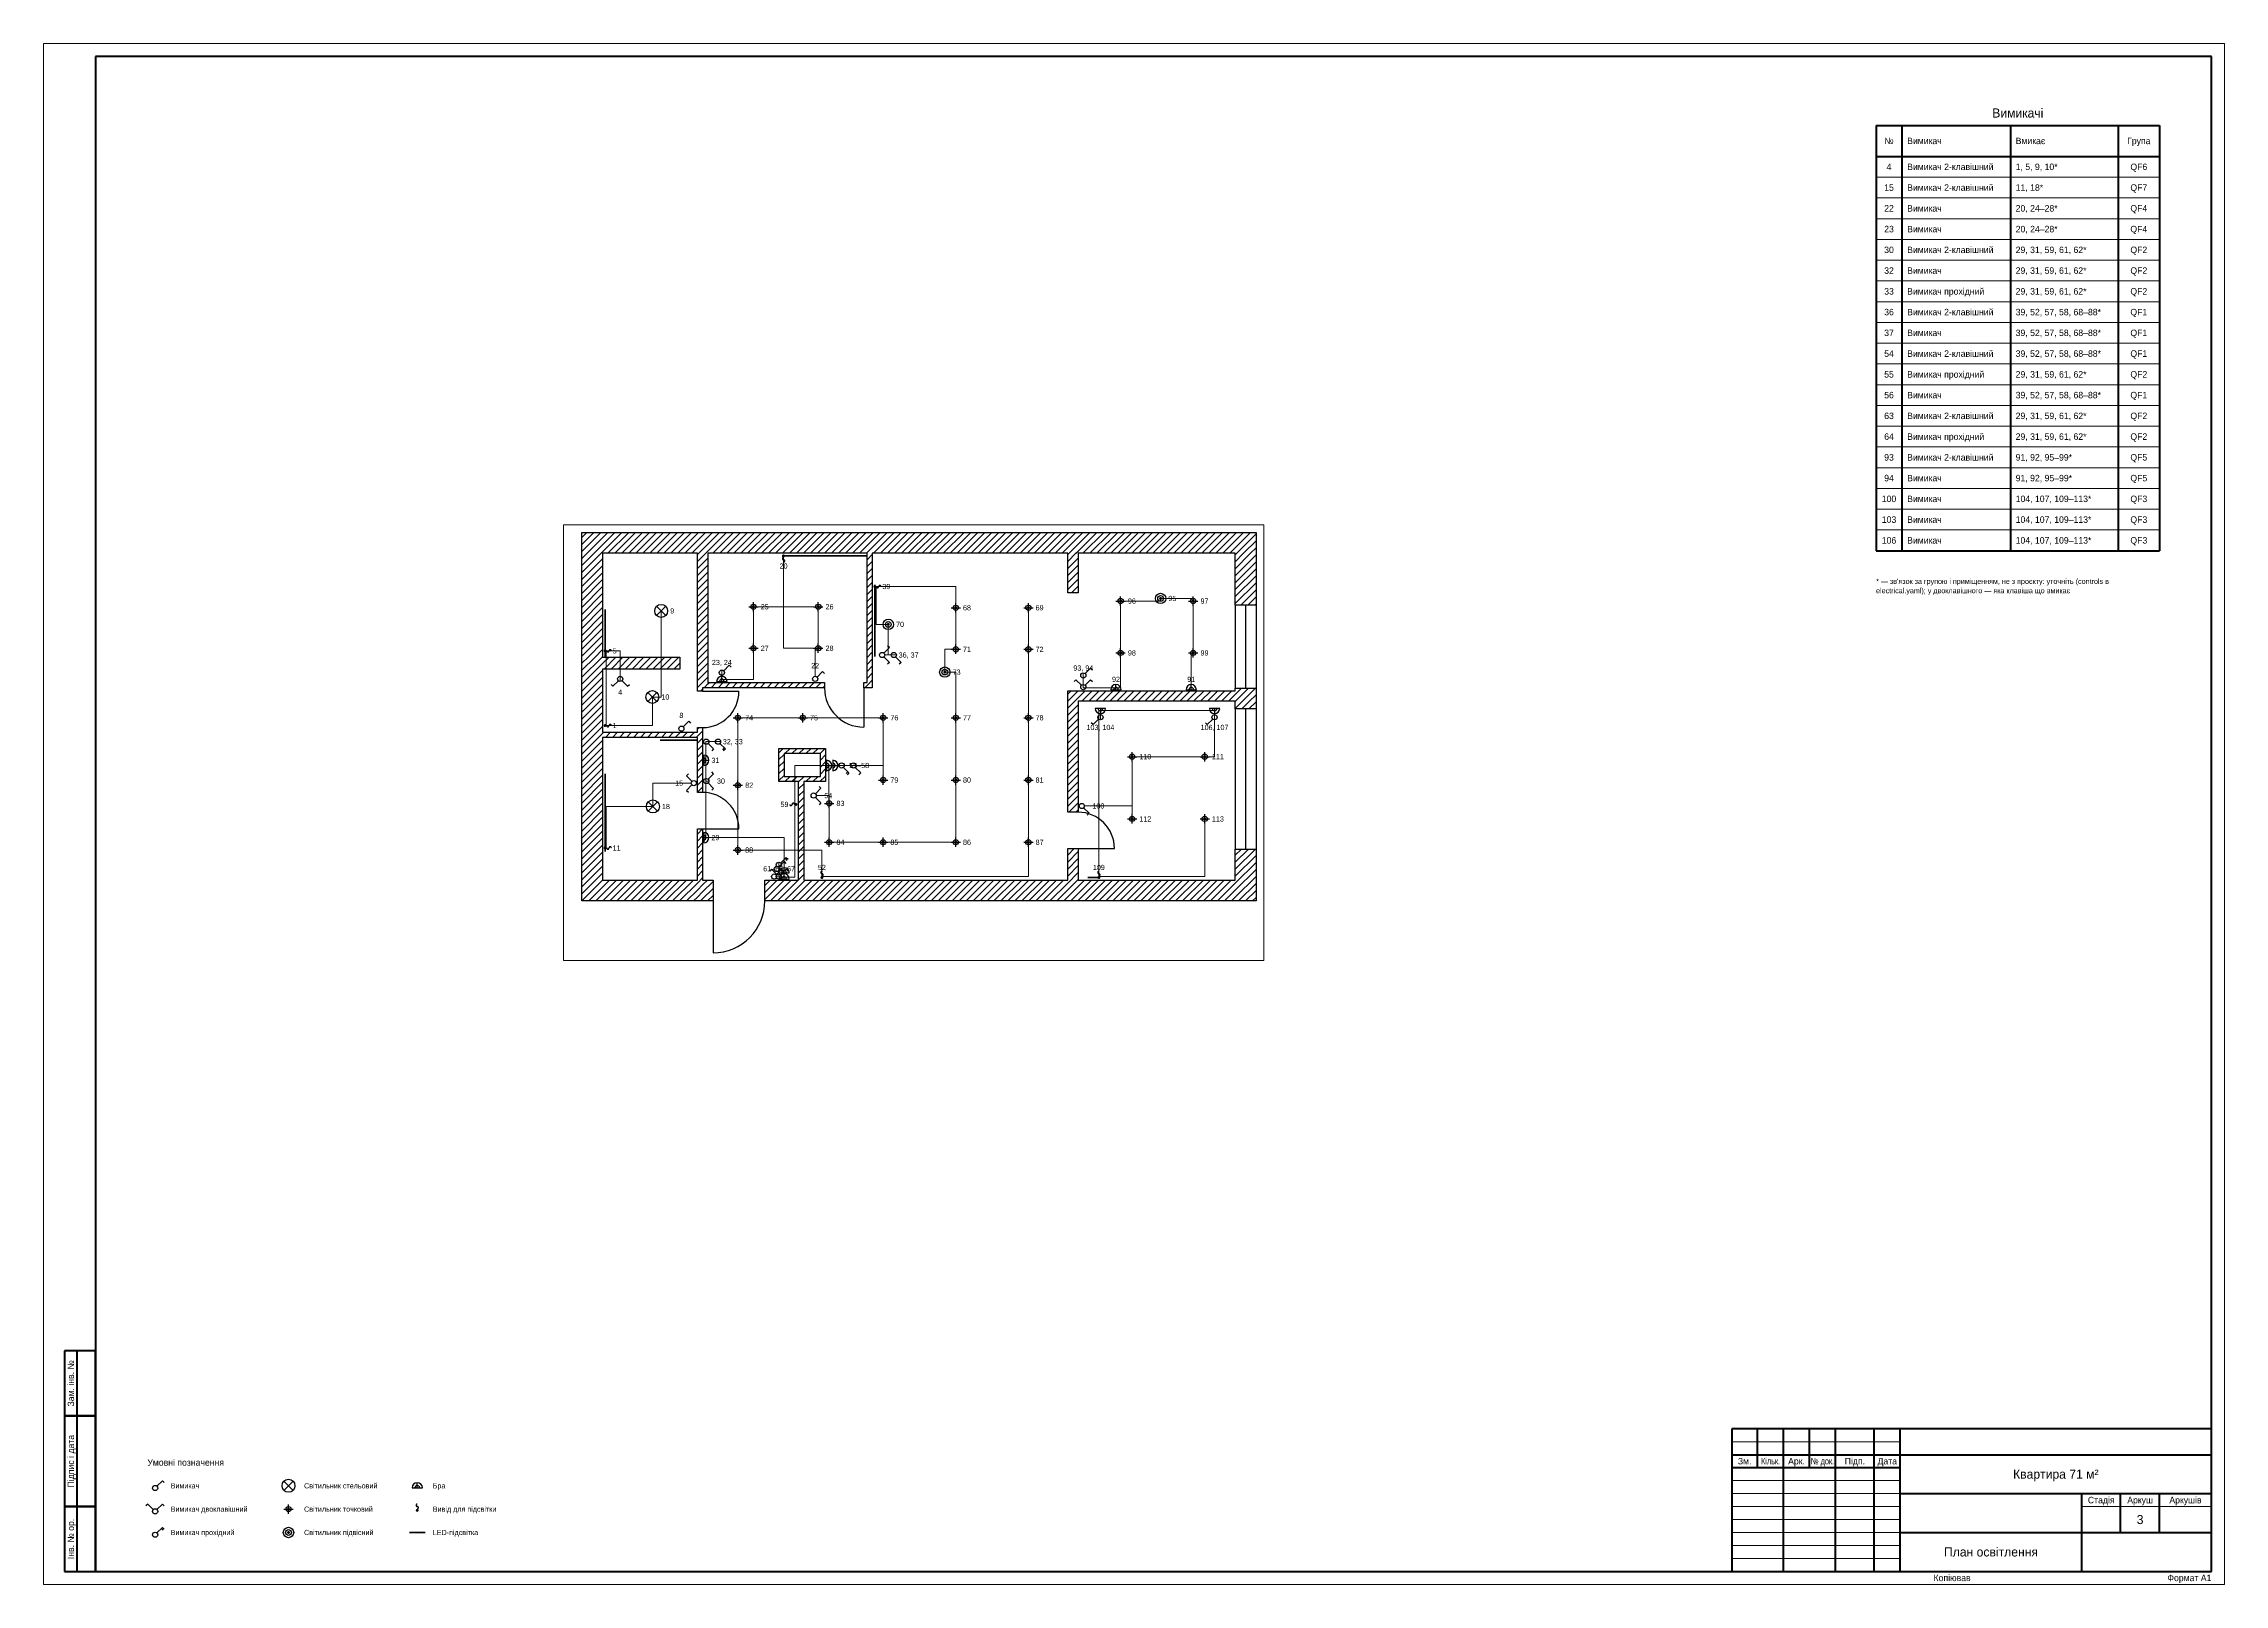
# Paper-space layout '03 Освітлення' of a CAD drawing. Header units: millimetres. Extents: x 0 to 841, y 0 to 594.
# The model-space entities are those that its viewports show. They can reach past a viewport. Long polylines and large blocks are cut down to what shows.
import ezdxf
from ezdxf.enums import TextEntityAlignment as Align

# ---------------------------------------------------------------- set-up
doc = ezdxf.new("R2010")
doc.units = ezdxf.units.MM
doc.linetypes.add('E_CABLE_DASH', pattern=[450, 300, -150])
doc.linetypes.add('E_LED_DASH', pattern=[150, 100, -50])
for name, color, linetype in [('A-DOOR', 3, 'Continuous'), ('A-SHEET', 7, 'Continuous'), ('A-TEXT', 7, 'Continuous'), ('A-WALL', 7, 'Continuous'), ('A-WIND', 4, 'Continuous'), ('E-LED', 221, 'E_LED_DASH'), ('E-LIGHT', 6, 'Continuous'), ('E-LINK', 5, 'E_CABLE_DASH'), ('E-SWITCH', 5, 'Continuous'), ('E-TEXT', 7, 'Continuous'), ('L-TEXT', 7, 'Continuous')]:
    doc.layers.add(name, color=color, linetype=linetype)
doc.layers.add('A-VPORT', color=8, linetype='Continuous', plot=False)
doc.styles.add('PLEX_LIGHT', font='IBMPlexSans-Light.ttf')

# ---------------------------------------------------------------- blocks, each defined once
blk = doc.blocks.new('STAMP_F3')
at = {"lineweight": 50}
for p, q in [((185, 55), (0, 55)), ((0, 55), (0, 0)), ((10, 40), (10, 55)), ((20, 40), (20, 55)), ((30, 40), (30, 55)), ((40, 40), (40, 55)), ((55, 40), (55, 55)), ((65, 0), (65, 55)), ((185, 0), (185, 55)), ((0, 45), (65, 45)), ((65, 45), (185, 45)), ((0, 40), (65, 40)), ((20, 0), (20, 40)), ((40, 0), (40, 40)), ((55, 0), (55, 40)), ((65, 30), (185, 30)), ((135, 0), (135, 30)), ((150, 15), (150, 30)), ((165, 15), (165, 30)), ((65, 15), (185, 15)), ((0, 0), (185, 0))]:
    blk.add_line(p, q, dxfattribs=at)
at = {"lineweight": 18}
for p, q in [((0, 50), (65, 50)), ((0, 35), (65, 35)), ((0, 30), (65, 30)), ((0, 25), (65, 25)), ((0, 20), (65, 20)), ((135, 25), (185, 25)), ((0, 15), (65, 15)), ((0, 10), (65, 10)), ((0, 5), (65, 5))]:
    blk.add_line(p, q, dxfattribs=at)
at = {"style": 'PLEX_LIGHT'}
for s, p in [('Зм.', (5, 42.5)), ('Арк.', (25, 42.5)), ('Підп.', (47.5, 42.5)), ('Дата', (60, 42.5)), ('Стадія', (142.5, 27.5)), ('Аркуш', (157.5, 27.5)), ('Аркушів', (175, 27.5))]:
    blk.add_text(s, height=2.5, dxfattribs=at).set_placement(p, align=Align.MIDDLE_CENTER)
for s, width, p in [('Кільк.', 0.81045, (15, 42.5)), ('№ док.', 0.701948, (35, 42.5))]:
    blk.add_text(s, height=2.5, dxfattribs=dict(at, width=width)).set_placement(p, align=Align.MIDDLE_CENTER)
for tag, height, p in [('CODE', 5, (125, 50)), ('DATE1', 2.5, (60, 37.5)), ('DATE2', 2.5, (60, 32.5)), ('OBJECT_2', 3.5, (125, 31.9)), ('OBJECT', 3.5, (125, 37.5)), ('DATE3', 2.5, (60, 27.5)), ('DATE4', 2.5, (60, 22.5)), ('DATE5', 2.5, (60, 17.5)), ('BUILDING_2', 3.5, (100, 16.9)), ('BUILDING', 3.5, (100, 22.5)), ('STAGE', 3.5, (142.5, 20)), ('SHEET', 3.5, (157.5, 20)), ('SHEETS', 3.5, (175, 20)), ('DATE6', 2.5, (60, 12.5)), ('DATE7', 2.5, (60, 7.5)), ('IMAGE', 3.5, (100, 7.5)), ('ORG', 2.5, (160, 7.5)), ('DATE8', 2.5, (60, 2.5)), ('IMAGE_2', 3.5, (100, 1.9)), ('ORG_2', 2.5, (160, 3.5))]:
    blk.add_attdef(tag, text='', height=height, dxfattribs=at).set_placement(p, align=Align.MIDDLE_CENTER)
for tag, p in [('ROLE1', (1, 37.5)), ('ROLE2', (1, 32.5)), ('NAME1', (21, 37.5)), ('NAME2', (21, 32.5)), ('ROLE3', (1, 27.5)), ('NAME3', (21, 27.5)), ('ROLE4', (1, 22.5)), ('ROLE5', (1, 17.5)), ('NAME4', (21, 22.5)), ('NAME5', (21, 17.5)), ('ROLE6', (1, 12.5)), ('ROLE7', (1, 7.5)), ('NAME6', (21, 12.5)), ('NAME7', (21, 7.5)), ('ROLE8', (1, 2.5)), ('NAME8', (21, 2.5))]:
    blk.add_attdef(tag, text='', height=2.5, dxfattribs=at).set_placement(p, align=Align.MIDDLE_LEFT)
blk = doc.blocks.new('E_SWITCH')
at = {"color": 0}
for p, q in [((0.71, 2.11), (2.83, 4.23)), ((2.83, 4.23), (3.54, 3.52))]:
    blk.add_line(p, q, dxfattribs=at)
blk.add_circle((0, 1.4), 1, dxfattribs=at)
at = {"style": 'PLEX_LIGHT', "flags": 1}
for tag in ['GROUP', 'H', 'ID']:
    blk.add_attdef(tag, (0, 0), '', height=2, dxfattribs=at)
blk = doc.blocks.new('E_SWITCH2')
at = {"color": 0}
for p, q in [((-2.83, 4.23), (-3.54, 3.52)), ((-0.71, 2.11), (-2.83, 4.23)), ((0.71, 2.11), (2.83, 4.23)), ((2.83, 4.23), (3.54, 3.52))]:
    blk.add_line(p, q, dxfattribs=at)
blk.add_circle((0, 1.4), 1, dxfattribs=at)
at = {"style": 'PLEX_LIGHT', "flags": 1}
for tag in ['GROUP', 'H', 'ID']:
    blk.add_attdef(tag, (0, 0), '', height=2, dxfattribs=at)
blk = doc.blocks.new('E_PASS_SWITCH')
at = {"color": 0}
for p, q in [((0.71, 2.11), (2.83, 4.23)), ((2.4, 3.8), (3.11, 3.1)), ((2.83, 4.23), (3.54, 3.52))]:
    blk.add_line(p, q, dxfattribs=at)
blk.add_circle((0, 1.4), 1, dxfattribs=at)
at = {"style": 'PLEX_LIGHT', "flags": 1}
for tag in ['GROUP', 'H', 'ID']:
    blk.add_attdef(tag, (0, 0), '', height=2, dxfattribs=at)
blk = doc.blocks.new('E_LIGHT')
at = {"color": 0}
for p, q in [((-1.77, -1.77), (1.77, 1.77)), ((-1.77, 1.77), (1.77, -1.77))]:
    blk.add_line(p, q, dxfattribs=at)
blk.add_circle((0, 0), 2.5, dxfattribs=at)
at = {"style": 'PLEX_LIGHT', "flags": 1}
for tag in ['GROUP', 'H', 'ID']:
    blk.add_attdef(tag, (0, 0), '', height=2, dxfattribs=at)
blk = doc.blocks.new('E_DOWNLIGHT')
h = blk.add_hatch(color=0)
h.dxf.hatch_style = 1
edge = h.paths.add_edge_path()
edge.add_arc((0, 0), 0.6, 0, 360)
at = {"color": 0}
for p, q in [((-1.8, 0), (1.8, 0)), ((0, -1.8), (0, 1.8))]:
    blk.add_line(p, q, dxfattribs=at)
blk.add_circle((0, 0), 1, dxfattribs=at)
at = {"style": 'PLEX_LIGHT', "flags": 1}
for tag in ['GROUP', 'H', 'ID']:
    blk.add_attdef(tag, (0, 0), '', height=2, dxfattribs=at)
blk = doc.blocks.new('E_PENDANT')
h = blk.add_hatch(color=0)
h.dxf.hatch_style = 1
edge = h.paths.add_edge_path()
edge.add_arc((0, 0), 0.6, 0, 360)
at = {"color": 0}
for radius in [2, 1.1]:
    blk.add_circle((0, 0), radius, dxfattribs=at)
at = {"style": 'PLEX_LIGHT', "flags": 1}
for tag in ['GROUP', 'H', 'ID']:
    blk.add_attdef(tag, (0, 0), '', height=2, dxfattribs=at)
blk = doc.blocks.new('E_SCONCE')
at = {"color": 0}
for p, q in [((-2, 0.4), (2, 0.4)), ((0, 0.4), (0, 2.4))]:
    blk.add_line(p, q, dxfattribs=at)
for radius in [2, 0.9]:
    blk.add_arc((0, 0.4), radius, 0, 180, dxfattribs=at)
at = {"style": 'PLEX_LIGHT', "flags": 1}
for tag in ['GROUP', 'H', 'ID']:
    blk.add_attdef(tag, (0, 0), '', height=2, dxfattribs=at)
blk = doc.blocks.new('E_LED_OUTPUT')
h = blk.add_hatch(color=0)
h.dxf.hatch_style = 1
edge = h.paths.add_edge_path()
edge.add_arc((0, 1), 0.6, 0, 360)
at = {"color": 0}
for centre, start, end in [((0, 2.95), 90, 270), ((0, 2.05), 270, 90)]:
    blk.add_arc(centre, 0.45, start, end, dxfattribs=at)
at = {"style": 'PLEX_LIGHT', "flags": 1}
for tag in ['GROUP', 'H', 'ID']:
    blk.add_attdef(tag, (0, 0), '', height=2, dxfattribs=at)

msp = doc.modelspace()

# ---------------------------------------------------------------- hatches: boundary and pattern name
at = {"layer": 'A-WALL'}
h = msp.add_hatch(dxfattribs=at)
h.set_pattern_fill('ANSI31', scale=30)
h.paths.add_polyline_path([(0, 6700), (0, 6300), (0, 4300), (-400, 4300), (-400, 6700)])
h = msp.add_hatch(dxfattribs=at)
h.set_pattern_fill('ANSI31', scale=30)
h.paths.add_polyline_path([(2030, 6300), (1830, 6300), (0, 6300), (0, 6700), (1830, 6700), (2030, 6700)])
h = msp.add_hatch(dxfattribs=at)
h.set_pattern_fill('ANSI31', scale=30)
h.paths.add_polyline_path([(5200, 6700), (5200, 6300), (5100, 6300), (2030, 6300), (2030, 6700), (5100, 6700)])
h = msp.add_hatch(dxfattribs=at)
h.set_pattern_fill('ANSI31', scale=30)
h.paths.add_polyline_path([(9170, 6700), (9170, 6300), (8970, 6300), (5200, 6300), (5200, 6700), (8970, 6700)])
h = msp.add_hatch(dxfattribs=at)
h.set_pattern_fill('ANSI31', scale=30)
h.paths.add_polyline_path([(12600, 6300), (12200, 6300), (9170, 6300), (9170, 6700), (12600, 6700)])
h = msp.add_hatch(dxfattribs=at)
h.set_pattern_fill('ANSI31', scale=30)
h.paths.add_polyline_path([(2030, 3710), (1930, 3710), (1830, 3710), (1830, 3810), (1830, 6300), (2030, 6300), (2030, 3810)])
h = msp.add_hatch(dxfattribs=at)
h.set_pattern_fill('ANSI31', scale=30)
h.paths.add_polyline_path([(5100, 3710), (5100, 3810), (5100, 6300), (5200, 6300), (5200, 3710)])
h = msp.add_hatch(dxfattribs=at)
h.set_pattern_fill('ANSI31', scale=30)
h.paths.add_polyline_path([(8970, 5540), (8970, 6300), (9170, 6300), (9170, 5540)])
h = msp.add_hatch(dxfattribs=at)
h.set_pattern_fill('ANSI31', scale=30)
h.paths.add_polyline_path([(12200, 6300), (12600, 6300), (12600, 5300), (12200, 5300)])
h = msp.add_hatch(dxfattribs=at)
h.set_pattern_fill('ANSI31', scale=30)
h.paths.add_polyline_path([(-400, 4300), (0, 4300), (0, 4070), (0, 2850), (0, 2750), (-400, 2750), (-400, 2850), (-400, 4070)])
h = msp.add_hatch(dxfattribs=at)
h.set_pattern_fill('ANSI31', scale=30)
h.paths.add_polyline_path([(1490, 4300), (1490, 4070), (1390, 4070), (0, 4070), (0, 4300), (1390, 4300)])
h = msp.add_hatch(dxfattribs=at)
h.set_pattern_fill('ANSI31', scale=30)
h.paths.add_polyline_path([(4280, 3810), (4280, 3710), (2030, 3710), (2030, 3810)])
h = msp.add_hatch(dxfattribs=at)
h.set_pattern_fill('ANSI31', scale=30)
h.paths.add_polyline_path([(5100, 3810), (5100, 3710), (5040, 3710), (5040, 3810)])
h = msp.add_hatch(dxfattribs=at)
h.set_pattern_fill('ANSI31', scale=30)
h.paths.add_polyline_path([(1830, 3710), (1930, 3710), (1930, 3640), (1830, 3640)])
h = msp.add_hatch(dxfattribs=at)
h.set_pattern_fill('ANSI31', scale=30)
h.paths.add_polyline_path([(8970, 1310), (8970, 3450), (8970, 3650), (9170, 3650), (9170, 3450), (9170, 1310)])
h = msp.add_hatch(dxfattribs=at)
h.set_pattern_fill('ANSI31', scale=30)
h.paths.add_polyline_path([(12200, 3650), (12200, 3450), (9170, 3450), (9170, 3650)])
h = msp.add_hatch(dxfattribs=at)
h.set_pattern_fill('ANSI31', scale=30)
h.paths.add_polyline_path([(12200, 3450), (12200, 3650), (12200, 3700), (12600, 3700), (12600, 3650), (12600, 3450)])
h = msp.add_hatch(dxfattribs=at)
h.set_pattern_fill('ANSI31', scale=30)
h.paths.add_polyline_path([(12200, 3300), (12200, 3450), (12600, 3450), (12600, 3300)])
h = msp.add_hatch(dxfattribs=at)
h.set_pattern_fill('ANSI31', scale=30)
h.paths.add_polyline_path([(0, 0), (0, -400), (-400, -400), (-400, 2750), (0, 2750)])
h = msp.add_hatch(dxfattribs=at)
h.set_pattern_fill('ANSI31', scale=30)
h.paths.add_polyline_path([(1830, 2850), (1830, 2750), (0, 2750), (0, 2850)])
h = msp.add_hatch(dxfattribs=at)
h.set_pattern_fill('ANSI31', scale=30)
h.paths.add_polyline_path([(1830, 2750), (1830, 2850), (1830, 2940), (1930, 2940), (1930, 2850), (1930, 2750)])
h = msp.add_hatch(dxfattribs=at)
h.set_pattern_fill('ANSI31', scale=30)
h.paths.add_polyline_path([(1830, 1690), (1830, 2750), (1930, 2750), (1930, 1690)])
h = msp.add_hatch(dxfattribs=at)
h.set_pattern_fill('ANSI31', scale=30)
h.paths.add_polyline_path([(3400, 2440), (3400, 2540), (4200, 2540), (4200, 2440), (3500, 2440)])
h = msp.add_hatch(dxfattribs=at)
h.set_pattern_fill('ANSI31', scale=30)
h.paths.add_polyline_path([(4200, 2540), (4300, 2540), (4300, 2000), (4200, 2000), (4200, 2440)])
h = msp.add_hatch(dxfattribs=at)
h.set_pattern_fill('ANSI31', scale=30)
h.paths.add_polyline_path([(3500, 1900), (3400, 1900), (3400, 2440), (3500, 2440), (3500, 2000)])
h = msp.add_hatch(dxfattribs=at)
h.set_pattern_fill('ANSI31', scale=30)
h.paths.add_polyline_path([(3500, 1900), (3500, 2000), (3780, 2000), (3780, 1900)])
h = msp.add_hatch(dxfattribs=at)
h.set_pattern_fill('ANSI31', scale=30)
h.paths.add_polyline_path([(3780, 2000), (3880, 2000), (3880, 1900), (3880, 0), (3780, 0), (3780, 1900)])
h = msp.add_hatch(dxfattribs=at)
h.set_pattern_fill('ANSI31', scale=30)
h.paths.add_polyline_path([(4300, 2000), (4300, 1900), (3880, 1900), (3880, 2000), (4200, 2000)])
h = msp.add_hatch(dxfattribs=at)
h.set_pattern_fill('ANSI31', scale=30)
h.paths.add_polyline_path([(1830, -400), (1830, 0), (1830, 990), (1930, 990), (1930, 0), (1930, -400)])
h = msp.add_hatch(dxfattribs=at)
h.set_pattern_fill('ANSI31', scale=30)
h.paths.add_polyline_path([(8970, -400), (8970, 0), (8970, 610), (9170, 610), (9170, 0), (9170, -400)])
h = msp.add_hatch(dxfattribs=at)
h.set_pattern_fill('ANSI31', scale=30)
h.paths.add_polyline_path([(12200, 0), (12200, 600), (12600, 600), (12600, -400), (12200, -400)])
h = msp.add_hatch(dxfattribs=at)
h.set_pattern_fill('ANSI31', scale=30)
h.paths.add_polyline_path([(1830, 0), (1830, -400), (0, -400), (0, 0)])
h = msp.add_hatch(dxfattribs=at)
h.set_pattern_fill('ANSI31', scale=30)
h.paths.add_polyline_path([(2130, 0), (2130, -400), (1930, -400), (1930, 0)])
h = msp.add_hatch(dxfattribs=at)
h.set_pattern_fill('ANSI31', scale=30)
h.paths.add_polyline_path([(3130, 0), (3780, 0), (3780, -400), (3130, -400)])
h = msp.add_hatch(dxfattribs=at)
h.set_pattern_fill('ANSI31', scale=30)
h.paths.add_polyline_path([(3780, -400), (3780, 0), (3880, 0), (8970, 0), (8970, -400), (3880, -400)])
h = msp.add_hatch(dxfattribs=at)
h.set_pattern_fill('ANSI31', scale=30)
h.paths.add_polyline_path([(12200, 0), (12200, -400), (9170, -400), (9170, 0)])

# ---------------------------------------------------------------- linework, layer by layer
at = {"layer": 'A-DOOR'}
for p, q in [((1930, 3640), (2630, 3640)), ((5040, 3710), (5040, 2950)), ((1930, 990), (2630, 990)), ((9170, 610), (9870, 610)), ((2130, -400), (2130, -1400))]:
    msp.add_line(p, q, dxfattribs=at)
for centre, radius, start, end in [((1930, 3640), 700, -90, 0), ((5040, 3710), 760, 180, -90), ((1930, 990), 700, 0, 90), ((9170, 610), 700, 0, 90), ((2130, -400), 1000, -90, 0)]:
    msp.add_arc(centre, radius, start, end, dxfattribs=at)
at = {"layer": 'A-WALL'}
for p, q in [((-400, 4300), (-400, 6700)), ((-400, 6700), (2030, 6700)), ((2030, 6700), (5200, 6700)), ((5200, 6700), (9170, 6700)), ((9170, 6700), (12600, 6700)), ((12600, 6700), (12600, 5300)), ((0, 6300), (0, 4300)), ((1830, 6300), (0, 6300)), ((1830, 3710), (1830, 6300)), ((5100, 6300), (2030, 6300)), ((2030, 6300), (2030, 3810)), ((5100, 3810), (5100, 6300)), ((8970, 6300), (5200, 6300)), ((5200, 6300), (5200, 3710)), ((8970, 5540), (8970, 6300)), ((12200, 6300), (9170, 6300)), ((9170, 6300), (9170, 5540)), ((12200, 5300), (12200, 6300)), ((9170, 5540), (8970, 5540)), ((12600, 5300), (12200, 5300)), ((-400, 2750), (-400, 4300)), ((0, 4300), (1490, 4300)), ((1490, 4300), (1490, 4070)), ((0, 4070), (0, 2850)), ((1490, 4070), (0, 4070)), ((2030, 3810), (4280, 3810)), ((4280, 3810), (4280, 3710)), ((5040, 3710), (5040, 3810)), ((5040, 3810), (5100, 3810)), ((1830, 3640), (1830, 3710)), ((1930, 3640), (1830, 3640)), ((4280, 3710), (1930, 3710)), ((1930, 3710), (1930, 3640)), ((5200, 3710), (5040, 3710)), ((8970, 1310), (8970, 3650)), ((8970, 3650), (9170, 3650)), ((9170, 3650), (12200, 3650)), ((9170, 3450), (9170, 1310)), ((12200, 3450), (9170, 3450)), ((12200, 3650), (12200, 3700)), ((12200, 3700), (12600, 3700)), ((12200, 3300), (12200, 3450)), ((12600, 3700), (12600, 3450)), ((12600, 3450), (12600, 3300)), ((12600, 3300), (12200, 3300)), ((-400, -400), (-400, 2750)), ((0, 2850), (1830, 2850)), ((1830, 2750), (0, 2750)), ((0, 2750), (0, 0)), ((1830, 2850), (1830, 2940)), ((1830, 2940), (1930, 2940)), ((1830, 1690), (1830, 2750)), ((1930, 2940), (1930, 2750)), ((1930, 2750), (1930, 1690)), ((3400, 1900), (3400, 2540)), ((3400, 2540), (4300, 2540)), ((4300, 2540), (4300, 1900)), ((3500, 2440), (3500, 2000)), ((4200, 2440), (3500, 2440)), ((4200, 2000), (4200, 2440)), ((1930, 1690), (1830, 1690)), ((3780, 1900), (3400, 1900)), ((3500, 2000), (3780, 2000)), ((3780, 2000), (3880, 2000)), ((3780, 0), (3780, 1900)), ((3880, 2000), (4200, 2000)), ((4300, 1900), (3880, 1900)), ((3880, 1900), (3880, 0)), ((9170, 1310), (8970, 1310)), ((1830, 0), (1830, 990)), ((1830, 990), (1930, 990)), ((1930, 990), (1930, 0)), ((8970, 0), (8970, 610)), ((8970, 610), (9170, 610)), ((9170, 610), (9170, 0)), ((12200, 0), (12200, 600)), ((12200, 600), (12600, 600)), ((12600, 600), (12600, -400)), ((0, 0), (1830, 0)), ((1930, 0), (2130, 0)), ((2130, 0), (2130, -400)), ((3130, -400), (3130, 0)), ((3130, 0), (3780, 0)), ((3880, 0), (8970, 0)), ((9170, 0), (12200, 0)), ((1830, -400), (-400, -400)), ((1930, -400), (1830, -400)), ((2130, -400), (1930, -400)), ((3780, -400), (3130, -400)), ((8970, -400), (3780, -400)), ((9170, -400), (8970, -400)), ((12600, -400), (9170, -400))]:
    msp.add_line(p, q, dxfattribs=at)
at = {"layer": 'A-WIND'}
for p, q in [((12200, 5300), (12200, 3700)), ((12400, 5300), (12400, 3700)), ((12600, 5300), (12600, 3700)), ((12200, 3300), (12200, 600)), ((12400, 3300), (12400, 600)), ((12600, 3300), (12600, 600))]:
    msp.add_line(p, q, dxfattribs=at)
at = {"layer": 'E-LED', "lineweight": 35}
for p, q in [((3460, 6250), (5080, 6250)), ((5250, 4310), (5250, 5690)), ((50, 4300), (50, 5220)), ((1110, 2700), (1830, 2700)), ((50, 550), (50, 2050)), ((9570, 50), (9360, 50))]:
    msp.add_line(p, q, dxfattribs=at)
at = {"layer": 'E-LINK', "lineweight": 18}
for points in [[(2300, 3870), (2910, 3870), (2910, 4470), (2910, 5270), (4160, 5270), (4160, 4470), (3490, 4470), (3490, 6227.5)], [(5510, 4930), (5272.5, 4930), (5272.5, 5660), (6810, 5660), (6810, 5250), (6810, 4450), (6600, 4450), (6600, 4010), (6810, 4010), (6810, 3130), (6810, 1930), (6810, 730), (5410, 730), (4370, 730), (4370, 1480), (4360, 1480), (4360, 2210), (4480, 2210), (5410, 2210), (5410, 1930), (5410, 3130), (3860, 3130), (2610, 3130), (2610, 1830), (2610, 580), (4230, 580), (4230, 72.5), (8210, 72.5), (8210, 730), (8210, 1930), (8210, 3130), (8210, 4450), (8210, 5250)], [(72.5, 4420), (72.5, 2980), (960, 2980), (960, 3530), (1130, 3530), (1130, 5190)], [(9900, 3710), (9990, 3710), (9990, 4380), (9990, 5380), (10760, 5380), (10760, 5430), (11390, 5430), (11390, 5380), (11390, 4380), (11350, 4380), (11350, 3710)], [(5433, 4340), (5510, 4340), (5510, 4930)], [(5659.1, 4340), (5510, 4340), (5510, 4930)], [(340, 3837), (340, 4420), (72.5, 4420)], [(4100, 3923), (4100, 4470), (4160, 4470)], [(2300, 4043), (2300, 3870)], [(9270, 3989.1), (9270, 3710), (9900, 3710)], [(9270, 3763), (9270, 3710), (9900, 3710)], [(10210, 1180), (10210, 2380), (11610, 2380), (11800, 2380), (11800, 3270), (9600, 3270), (9570, 3270), (9570, 72.5), (11610, 72.5), (11610, 1180)], [(9600, 3097), (9600, 3270)], [(11800, 3097), (11800, 3270)], [(2043, 2670), (1990, 2670), (1990, 2310)], [(2269.1, 2670), (1990, 2670), (1990, 2310)], [(1990, 2310), (1990, 820), (3500, 820), (3500, 180), (3500, 60), (3707.5, 60), (3707.5, 1460)], [(2043, 1910), (1990, 1910), (1990, 2310)], [(4653, 2210), (3707.5, 2210), (3707.5, 1460)], [(4879.1, 2210), (4480, 2210)], [(1717, 1870), (970, 1870), (970, 1420)], [(970, 1420), (72.5, 1420), (72.5, 620)], [(4113, 1630), (4370, 1630), (4370, 1480)], [(9283, 1430), (10210, 1430), (10210, 1180)], [(3400, 339.1), (3400, 180), (3500, 180)], [(3400, 113), (3400, 60), (3500, 60)]]:
    msp.add_lwpolyline(points, dxfattribs=at)

# ---------------------------------------------------------------- block references
at = {"layer": 'E-LED', "xscale": 50, "yscale": 50}
for p, rotation in [((3490, 6300), -180), ((5200, 5660), -90), ((0, 4420), -90), ((0, 2980), -90), ((3780, 1460), -270), ((0, 620), -90)]:
    msp.add_blockref('E_LED_OUTPUT', p, dxfattribs=dict(at, rotation=rotation))
for p in [(4230, 0), (9570, 0)]:
    msp.add_blockref('E_LED_OUTPUT', p, dxfattribs=at)
at = {"layer": 'E-LIGHT', "xscale": 50, "yscale": 50}
for name, p in [('E_DOWNLIGHT', (9990, 5380)), ('E_PENDANT', (10760, 5430)), ('E_DOWNLIGHT', (11390, 5380)), ('E_LIGHT', (1130, 5190)), ('E_DOWNLIGHT', (2910, 5270)), ('E_DOWNLIGHT', (4160, 5270)), ('E_DOWNLIGHT', (6810, 5250)), ('E_DOWNLIGHT', (8210, 5250)), ('E_PENDANT', (5510, 4930)), ('E_DOWNLIGHT', (2910, 4470)), ('E_DOWNLIGHT', (4160, 4470)), ('E_DOWNLIGHT', (6810, 4450)), ('E_DOWNLIGHT', (8210, 4450)), ('E_DOWNLIGHT', (9990, 4380)), ('E_DOWNLIGHT', (11390, 4380)), ('E_SCONCE', (2300, 3810)), ('E_PENDANT', (6600, 4010)), ('E_LIGHT', (960, 3530)), ('E_SCONCE', (9900, 3650)), ('E_SCONCE', (11350, 3650)), ('E_DOWNLIGHT', (2610, 3130)), ('E_DOWNLIGHT', (3860, 3130)), ('E_DOWNLIGHT', (5410, 3130)), ('E_DOWNLIGHT', (6810, 3130)), ('E_DOWNLIGHT', (8210, 3130)), ('E_DOWNLIGHT', (10210, 2380)), ('E_DOWNLIGHT', (11610, 2380)), ('E_DOWNLIGHT', (2610, 1830)), ('E_DOWNLIGHT', (5410, 1930)), ('E_DOWNLIGHT', (6810, 1930)), ('E_DOWNLIGHT', (8210, 1930)), ('E_LIGHT', (970, 1420)), ('E_DOWNLIGHT', (4370, 1480)), ('E_DOWNLIGHT', (10210, 1180)), ('E_DOWNLIGHT', (11610, 1180)), ('E_DOWNLIGHT', (2610, 580)), ('E_DOWNLIGHT', (4370, 730)), ('E_DOWNLIGHT', (5410, 730)), ('E_DOWNLIGHT', (6810, 730)), ('E_DOWNLIGHT', (8210, 730)), ('E_SCONCE', (3500, 120)), ('E_SCONCE', (3500, 0))]:
    msp.add_blockref(name, p, dxfattribs=at)
for p, rotation in [((9600, 3330), -180), ((11800, 3330), -180), ((1930, 2310), -90), ((4300, 2210), -90), ((4420, 2210), -90), ((1930, 820), -90)]:
    msp.add_blockref('E_SCONCE', p, dxfattribs=dict(at, rotation=rotation))
at = {"layer": 'E-SWITCH', "xscale": 50, "yscale": 50}
for name, p, rotation in [('E_SWITCH2', (5320, 4340), -90), ('E_SWITCH', (5546.1, 4340), -90), ('E_SWITCH2', (340, 3950), -180), ('E_SWITCH', (9600, 3210), -180), ('E_SWITCH', (11800, 3210), -180), ('E_SWITCH', (1930, 2670), -90), ('E_PASS_SWITCH', (2156.1, 2670), -90), ('E_PASS_SWITCH', (4540, 2210), -90), ('E_SWITCH', (4766.1, 2210), -90), ('E_SWITCH2', (1830, 1870), -270), ('E_SWITCH2', (1930, 1910), -90), ('E_SWITCH2', (4000, 1630), -90), ('E_SWITCH', (9170, 1430), -90)]:
    msp.add_blockref(name, p, dxfattribs=dict(at, rotation=rotation))
for name, p in [('E_SWITCH', (2300, 3930)), ('E_SWITCH', (4100, 3810)), ('E_SWITCH2', (9270, 3650)), ('E_SWITCH', (9270, 3876.1)), ('E_SWITCH', (1520, 2850)), ('E_PASS_SWITCH', (3400, 226.1)), ('E_SWITCH2', (3400, 0)), ('E_SWITCH', (3310, 0)), ('E_SWITCH', (3360, 145))]:
    msp.add_blockref(name, p, dxfattribs=at)

# ---------------------------------------------------------------- texts
at = {"layer": 'L-TEXT', "style": 'PLEX_LIGHT'}
for s, p in [('20', (3490, 6055)), ('23, 24', (2300, 4196.1)), ('22', (4100, 4136.1)), ('93, 94', (9270, 4089.1)), ('92', (9900, 3870)), ('91', (11350, 3870)), ('4', (340, 3623.9)), ('8', (1520, 3176.1)), ('103, 104', (9600, 2943.9)), ('106, 107', (11800, 2943.9)), ('61–65, 67', (3405, 220)), ('52', (4230, 245)), ('109', (9570, 245))]:
    msp.add_text(s, height=100, dxfattribs=at).set_placement(p, align=Align.MIDDLE_CENTER)
for s, p in [('39', (5395, 5660)), ('95', (10910, 5430)), ('9', (1305, 5190)), ('25', (3050, 5270)), ('26', (4300, 5270)), ('68', (6950, 5250)), ('69', (8350, 5250)), ('96', (10130, 5380)), ('97', (11530, 5380)), ('70', (5660, 4930)), ('5', (195, 4420)), ('27', (3050, 4470)), ('28', (4300, 4470)), ('36, 37', (5709.1, 4340)), ('71', (6950, 4450)), ('72', (8350, 4450)), ('98', (10130, 4380)), ('99', (11530, 4380)), ('73', (6750, 4010)), ('10', (1135, 3530)), ('1', (195, 2980)), ('74', (2750, 3130)), ('75', (4000, 3130)), ('76', (5550, 3130)), ('77', (6950, 3130)), ('78', (8350, 3130)), ('32, 33', (2319.1, 2670)), ('31', (2100, 2310)), ('55–58', (4756.1, 2210)), ('110', (10350, 2380)), ('111', (11750, 2380)), ('30', (2206.1, 1910)), ('82', (2750, 1830)), ('79', (5550, 1930)), ('80', (6950, 1930)), ('81', (8350, 1930)), ('18', (1145, 1420)), ('54', (4276.1, 1630)), ('83', (4510, 1480)), ('100', (9446.1, 1430)), ('29', (2100, 820)), ('112', (10350, 1180)), ('113', (11750, 1180)), ('11', (195, 620)), ('88', (2750, 580)), ('84', (4510, 730)), ('85', (5550, 730)), ('86', (6950, 730)), ('87', (8350, 730))]:
    msp.add_text(s, height=100, dxfattribs=at).set_placement(p, align=Align.MIDDLE_LEFT)
for s, p in [('15', (1553.9, 1870)), ('59', (3585, 1460))]:
    msp.add_text(s, height=100, dxfattribs=at).set_placement(p, align=Align.MIDDLE_RIGHT)

psp = doc.layouts.new('03 Освітлення')

# ---------------------------------------------------------------- linework, layer by layer
at = {"layer": 'A-SHEET', "lineweight": 18}
for p, q in [((841, 594), (0, 594)), ((0, 594), (0, 0)), ((841, 0), (841, 594)), ((706.67, 542.5), (816, 542.5)), ((706.67, 534.5), (816, 534.5)), ((706.67, 526.5), (816, 526.5)), ((706.67, 518.5), (816, 518.5)), ((706.67, 510.5), (816, 510.5)), ((706.67, 502.5), (816, 502.5)), ((706.67, 494.5), (816, 494.5)), ((706.67, 486.5), (816, 486.5)), ((706.67, 478.5), (816, 478.5)), ((706.67, 470.5), (816, 470.5)), ((706.67, 462.5), (816, 462.5)), ((706.67, 454.5), (816, 454.5)), ((706.67, 446.5), (816, 446.5)), ((706.67, 438.5), (816, 438.5)), ((706.67, 430.5), (816, 430.5)), ((706.67, 422.5), (816, 422.5)), ((706.67, 414.5), (816, 414.5)), ((706.67, 406.5), (816, 406.5)), ((0, 0), (841, 0))]:
    psp.add_line(p, q, dxfattribs=at)
at = {"layer": 'A-SHEET', "lineweight": 50}
for p, q in [((836, 589), (20, 589)), ((20, 589), (20, 5)), ((836, 5), (836, 589)), ((706.67, 562.5), (816, 562.5)), ((706.67, 562.5), (706.67, 398.5)), ((716.67, 562.5), (716.67, 398.5)), ((758.51, 562.5), (758.51, 398.5)), ((800, 562.5), (800, 398.5)), ((816, 562.5), (816, 398.5)), ((706.67, 550.5), (816, 550.5)), ((706.67, 398.5), (816, 398.5)), ((20, 90), (8, 90)), ((8, 90), (8, 65)), ((13, 65), (13, 90)), ((20, 65), (20, 90)), ((20, 65), (8, 65)), ((8, 65), (8, 30)), ((8, 65), (20, 65)), ((13, 30), (13, 65)), ((20, 30), (20, 65)), ((20, 30), (8, 30)), ((8, 30), (8, 5)), ((8, 30), (20, 30)), ((13, 5), (13, 30)), ((20, 5), (20, 30)), ((8, 5), (20, 5)), ((20, 5), (836, 5))]:
    psp.add_line(p, q, dxfattribs=at)
at = {"layer": 'E-LED', "lineweight": 35}
psp.add_line((141.08, 20), (147.08, 20), dxfattribs=at)

# ---------------------------------------------------------------- block references
at = {"layer": 'A-SHEET'}
psp.add_blockref('STAMP_F3', (651, 5), dxfattribs=at).add_auto_attribs({'OBJECT': 'Квартира 71 м²', 'IMAGE': 'План освітлення', 'SHEET': '3'})
at = {"layer": 'E-LED'}
psp.add_blockref('E_LED_OUTPUT', (144.08, 27.55), dxfattribs=at)
at = {"layer": 'E-LIGHT'}
for name, p in [('E_LIGHT', (94.44, 38)), ('E_SCONCE', (144.08, 36.8)), ('E_DOWNLIGHT', (94.44, 29)), ('E_PENDANT', (94.44, 20))]:
    psp.add_blockref(name, p, dxfattribs=at)
at = {"layer": 'E-SWITCH'}
for name, p in [('E_SWITCH', (43, 35.74)), ('E_SWITCH2', (43, 26.74)), ('E_PASS_SWITCH', (43, 17.74))]:
    psp.add_blockref(name, p, dxfattribs=at)

# ---------------------------------------------------------------- texts
at = {"layer": 'A-SHEET', "style": 'PLEX_LIGHT'}
for s, p in [('Зам. інв. №', (10.5, 77.5)), ('Підпис і дата', (10.5, 47.5)), ('Інв. № ор.', (10.5, 17.5))]:
    psp.add_text(s, height=2.5, rotation=90, dxfattribs=at).set_placement(p, align=Align.MIDDLE_CENTER)
psp.add_text('Копіював', height=2.5, dxfattribs=at).set_placement((736, 2.5), align=Align.MIDDLE_CENTER)
psp.add_text('Формат A1', height=2.5, dxfattribs=at).set_placement((836, 2.5), align=Align.MIDDLE_RIGHT)
at = {"layer": 'A-TEXT', "style": 'PLEX_LIGHT'}
for s, height, p in [('Вимикачі', 3.5, (761.33, 567.25)), ('№', 2.5, (711.67, 556.5)), ('Група', 2.5, (808, 556.5)), ('4', 2.5, (711.67, 546.5)), ('QF6', 2.5, (808, 546.5)), ('15', 2.5, (711.67, 538.5)), ('QF7', 2.5, (808, 538.5)), ('22', 2.5, (711.67, 530.5)), ('QF4', 2.5, (808, 530.5)), ('23', 2.5, (711.67, 522.5)), ('QF4', 2.5, (808, 522.5)), ('30', 2.5, (711.67, 514.5)), ('QF2', 2.5, (808, 514.5)), ('32', 2.5, (711.67, 506.5)), ('QF2', 2.5, (808, 506.5)), ('33', 2.5, (711.67, 498.5)), ('QF2', 2.5, (808, 498.5)), ('36', 2.5, (711.67, 490.5)), ('QF1', 2.5, (808, 490.5)), ('37', 2.5, (711.67, 482.5)), ('QF1', 2.5, (808, 482.5)), ('54', 2.5, (711.67, 474.5)), ('QF1', 2.5, (808, 474.5)), ('55', 2.5, (711.67, 466.5)), ('QF2', 2.5, (808, 466.5)), ('56', 2.5, (711.67, 458.5)), ('QF1', 2.5, (808, 458.5)), ('63', 2.5, (711.67, 450.5)), ('QF2', 2.5, (808, 450.5)), ('64', 2.5, (711.67, 442.5)), ('QF2', 2.5, (808, 442.5)), ('93', 2.5, (711.67, 434.5)), ('QF5', 2.5, (808, 434.5)), ('94', 2.5, (711.67, 426.5)), ('QF5', 2.5, (808, 426.5)), ('100', 2.5, (711.67, 418.5)), ('QF3', 2.5, (808, 418.5)), ('103', 2.5, (711.67, 410.5)), ('106', 2.5, (711.67, 402.5)), ('QF3', 2.5, (808, 410.5)), ('QF3', 2.5, (808, 402.5))]:
    psp.add_text(s, height=height, dxfattribs=at).set_placement(p, align=Align.MIDDLE_CENTER)
for s, height, p in [('Вимикач', 2.5, (718.67, 556.5)), ('Вмикає', 2.5, (760.51, 556.5)), ('Вимикач 2-клавішний', 2.5, (718.67, 546.5)), ('1, 5, 9, 10*', 2.5, (760.51, 546.5)), ('Вимикач 2-клавішний', 2.5, (718.67, 538.5)), ('11, 18*', 2.5, (760.51, 538.5)), ('Вимикач', 2.5, (718.67, 530.5)), ('20, 24–28*', 2.5, (760.51, 530.5)), ('Вимикач', 2.5, (718.67, 522.5)), ('20, 24–28*', 2.5, (760.51, 522.5)), ('Вимикач 2-клавішний', 2.5, (718.67, 514.5)), ('29, 31, 59, 61, 62*', 2.5, (760.51, 514.5)), ('Вимикач', 2.5, (718.67, 506.5)), ('29, 31, 59, 61, 62*', 2.5, (760.51, 506.5)), ('Вимикач прохідний', 2.5, (718.67, 498.5)), ('29, 31, 59, 61, 62*', 2.5, (760.51, 498.5)), ('Вимикач 2-клавішний', 2.5, (718.67, 490.5)), ('39, 52, 57, 58, 68–88*', 2.5, (760.51, 490.5)), ('Вимикач', 2.5, (718.67, 482.5)), ('39, 52, 57, 58, 68–88*', 2.5, (760.51, 482.5)), ('Вимикач 2-клавішний', 2.5, (718.67, 474.5)), ('39, 52, 57, 58, 68–88*', 2.5, (760.51, 474.5)), ('Вимикач прохідний', 2.5, (718.67, 466.5)), ('29, 31, 59, 61, 62*', 2.5, (760.51, 466.5)), ('Вимикач', 2.5, (718.67, 458.5)), ('39, 52, 57, 58, 68–88*', 2.5, (760.51, 458.5)), ('Вимикач 2-клавішний', 2.5, (718.67, 450.5)), ('29, 31, 59, 61, 62*', 2.5, (760.51, 450.5)), ('Вимикач прохідний', 2.5, (718.67, 442.5)), ('29, 31, 59, 61, 62*', 2.5, (760.51, 442.5)), ('Вимикач 2-клавішний', 2.5, (718.67, 434.5)), ('91, 92, 95–99*', 2.5, (760.51, 434.5)), ('Вимикач', 2.5, (718.67, 426.5)), ('91, 92, 95–99*', 2.5, (760.51, 426.5)), ('Вимикач', 2.5, (718.67, 418.5)), ('104, 107, 109–113*', 2.5, (760.51, 418.5)), ('Вимикач', 2.5, (718.67, 410.5)), ('Вимикач', 2.5, (718.67, 402.5)), ('104, 107, 109–113*', 2.5, (760.51, 410.5)), ('104, 107, 109–113*', 2.5, (760.51, 402.5)), ("* — зв'язок за групою і приміщенням, не з проєкту: уточніть (controls в", 2, (706.67, 386.7)), ('electrical.yaml); у двоклавішного — яка клавіша що вмикає', 2, (706.67, 383.1))]:
    psp.add_text(s, height=height, dxfattribs=at).set_placement(p, align=Align.MIDDLE_LEFT)
at = {"layer": 'E-TEXT', "style": 'PLEX_LIGHT'}
for s, height, p in [('Умовні позначення', 2.5, (40, 47)), ('Вимикач', 2, (49, 38)), ('Світильник стельовий', 2, (100.44, 38)), ('Бра', 2, (150.08, 38)), ('Вимикач двоклавішний', 2, (49, 29)), ('Світильник точковий', 2, (100.44, 29)), ('Вивід для підсвітки', 2, (150.08, 29)), ('Вимикач прохідний', 2, (49, 20)), ('Світильник підвісний', 2, (100.44, 20)), ('LED-підсвітка', 2, (150.08, 20))]:
    psp.add_text(s, height=height, dxfattribs=at).set_placement(p, align=Align.MIDDLE_LEFT)

# ---------------------------------------------------------------- viewports
at = {"layer": 'A-VPORT'}
vp = psp.add_viewport(center=(335.5, 324.5), size=(270.11, 168), view_center_point=(5997.29, 2650), view_height=8400, dxfattribs=at)
vp.frozen_layers = ['A-TEXT', 'E-TEXT']

doc.saveas('drawing.dxf')
